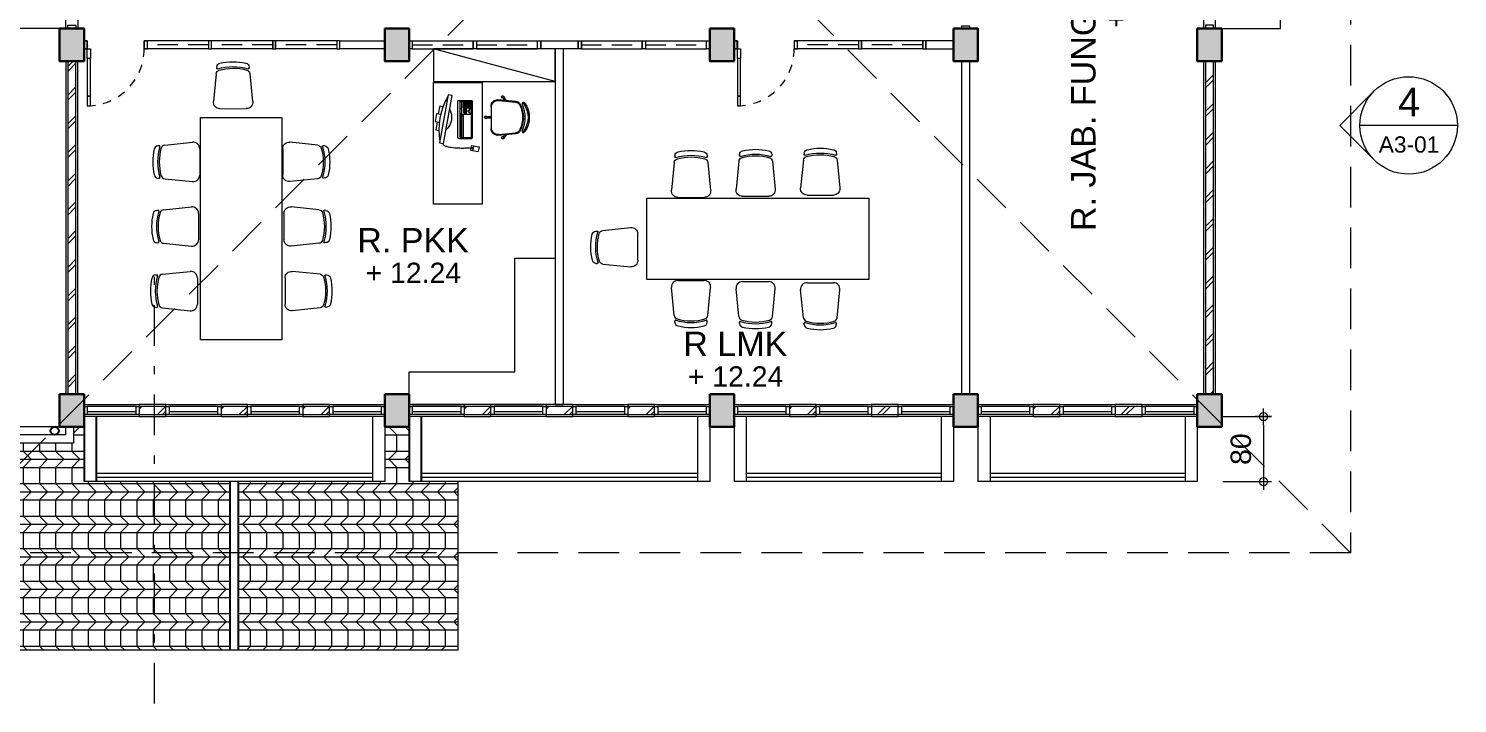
# Model space of a CAD drawing. Header units: millimetres. Extents: x -11 to 1625, y -267 to 180.
# Drawn here: x 1347.76 to 1365.34, y 77.81 to 86.11 of the extents above; entities that cross this region are included whole.
import ezdxf
from ezdxf.enums import TextEntityAlignment as Align

# ---------------------------------------------------------------- set-up
doc = ezdxf.new("R2010")
doc.units = ezdxf.units.MM
doc.linetypes.add('DASHDOT', pattern=[1, 0.5, -0.25, 0, -0.25])
doc.linetypes.add('HIDDEN', pattern=[0.375, 0.25, -0.125])
for name, color, linetype, lineweight in [('ars', 11, 'Continuous', 5), ('atap', 7, 'Continuous', 20), ('dinding', 5, 'Continuous', 15), ('FURNITURE', 163, 'Continuous', 5), ('KOLOM', 1, 'Continuous', 30), ('kus', 63, 'Continuous', 15), ('lan', 7, 'Continuous', 15), ('not', 7, 'Continuous', 20), ('PARTISI', 190, 'Continuous', 9), ('SANITAIR', 4, 'Continuous', 5), ('sol kol', 8, 'Continuous', 0), ('u', 6, 'Continuous', 20)]:
    doc.layers.add(name, color=color, linetype=linetype, lineweight=lineweight)
doc.styles.add('S', font='SIMPLEX', dxfattribs={"width": 1.1})
doc.styles.get("Standard").update_dxf_attribs({"font": 'ARIALUNI.TTF'})
doc.dimstyles.new('SK100', dxfattribs={"dimtxt": 0.25, "dimasz": 0.1, "dimexe": 0.1, "dimexo": 0, "dimgap": 0.15, "dimtad": 1, "dimdec": 0, "dimlfac": 100, "dimzin": 12, "dimdsep": 46, "dimtxsty": 'Standard', "dimblk": 'BULAT', "dimcen": 0.1, "dimclrd": 256, "dimclre": 256, "dimclrt": 256, "dimadec": 0, "dimazin": 3, "dimtfac": 1, "dimtdec": 0, "dimtofl": 0, "dimtmove": 0, "dimatfit": 3, "dimldrblk": 'BULAT', "dimfxl": 0, "dimtolj": 1, "dimtzin": 0, "dimlwd": -1, "dimlwe": -1, "dimarcsym": 0})

# ---------------------------------------------------------------- blocks, each defined once
blk = doc.blocks.new('BULAT')
for p, q in [((-1, 0), (1, 0)), ((0, -1), (0, 1))]:
    blk.add_line(p, q)
blk.add_circle((0, 0), 0.5)
blk = doc.blocks.new('*D1442')
at = {"layer": 'Defpoints', "color": 0, "ltscale": 0.15}
for p in [(1362.454, 81.339), (1362.454, 80.539), (1362.954, 80.539)]:
    blk.add_point(p, dxfattribs=at)
at = {"layer": 'u', "ltscale": 0.15}
for p, q in [((1362.454, 81.339), (1363.054, 81.339)), ((1362.954, 81.239), (1362.954, 80.639)), ((1362.454, 80.539), (1363.054, 80.539))]:
    blk.add_line(p, q, dxfattribs=at)
at = {"layer": 'u', "ltscale": 0.15, "xscale": 0.1, "yscale": 0.1, "zscale": 0.1}
for p, rotation in [((1362.954, 81.339), 90), ((1362.954, 80.539), 270)]:
    blk.add_blockref('BULAT', p, dxfattribs=dict(at, rotation=rotation))
at = {"layer": 'u', "ltscale": 0.15, "insert": (1362.677, 80.939), "char_height": 0.25, "attachment_point": 5, "rotation": 90}
blk.add_mtext('\\A1;80', dxfattribs=at)
blk = doc.blocks.new('Ntkr')
for p, q in [((-0.424, 0.424), (-0.849, 0)), ((-0.424, -0.424), (-0.849, 0)), ((0.6, 0), (-0.6, 0))]:
    blk.add_line(p, q)
blk.add_circle((0, 0), 0.6)
at = {"color": 5, "style": 'S', "width": 0.75, "flags": 4}
blk.add_attdef('NO', text='', height=0.3, dxfattribs=at).set_placement((0.005, 0.113), align=Align.CENTER)
at = {"style": 'S', "width": 0.75, "flags": 4}
blk.add_attdef('NOLBR', text='', height=0.2, dxfattribs=at).set_placement((0.005, -0.334), align=Align.CENTER)
blk = doc.blocks.new('KR 02')
for p, q in [((-0.516, 0.198), (-0.501, 0.2)), ((-0.431, 0.207), (-0.088, 0.241)), ((0, 0.162), (0, -0.162)), ((-0.516, -0.198), (-0.501, -0.2)), ((-0.431, -0.207), (-0.088, -0.241))]:
    blk.add_line(p, q)
for centre, radius, start, end in [((-0.511, 0.149), 0.05, 95.7106, 166.8763), ((0.127, 0), 0.645, 163.134, 196.866), ((-0.5, 0.19), 0.01, 343.134, 95.7106), ((-0.426, 0.157), 0.05, 95.7106, 164.1329), ((-0.08, 0.162), 0.08, 0, 95.7106), ((0.127, 0), 0.705, 166.8763, 193.1237), ((0.127, 0), 0.625, 164.1329, 195.8671), ((-0.511, -0.149), 0.05, 193.1237, 264.2894), ((-0.426, -0.157), 0.05, 195.8671, 264.2894), ((-0.08, -0.162), 0.08, 264.2894, 0), ((-0.5, -0.19), 0.01, 264.2894, 16.866)]:
    blk.add_arc(centre, radius, start, end)
blk = doc.blocks.new('PKK')
blk.add_lwpolyline([(0.6, 0), (-0.4, 0), (-0.4, 2.734), (0.6, 2.734), (0.6, 0)])
at = {"xscale": -1, "rotation": 90.29107655855172}
blk.add_blockref('KR 02', (0, 2.843), dxfattribs=at)
blk.add_blockref('KR 02', (0, 2.843), dxfattribs=at)
for p in [(-0.411, 2.188), (-0.411, 2.188), (-0.425, 1.393), (-0.425, 1.393), (-0.439, 0.598), (-0.439, 0.598)]:
    blk.add_blockref('KR 02', p)
at = {"xscale": -1}
for p in [(0.611, 2.188), (0.611, 2.188), (0.625, 1.393), (0.625, 1.393), (0.639, 0.598), (0.639, 0.598)]:
    blk.add_blockref('KR 02', p, dxfattribs=at)
blk = doc.blocks.new('A$C6419672E')
for p, q in [((0.25, 0.198), (0.25, 0.146)), ((0.3, 0.198), (0.25, 0.198)), ((0.35, 0.198), (0.3, 0.198)), ((0.35, 0.198), (0.35, 0.146)), ((0, 0.098), (0, 0.048)), ((0.6, 0.098), (0, 0.098)), ((0, 0.048), (0.6, 0.048)), ((0.15, 0.172), (0.15, 0.134)), ((0.25, 0.172), (0.15, 0.172)), ((0.35, 0.172), (0.45, 0.172)), ((0.45, 0.172), (0.45, 0.134)), ((0.6, 0.048), (0.6, 0.098))]:
    blk.add_line(p, q)
for centre, radius, start, end in [((0.3, -0.661), 0.809, 69.7507, 110.2493), ((0.3, 0.198), 0.198, 229.357, 310.643)]:
    blk.add_arc(centre, radius, start, end)
blk = doc.blocks.new('komp')
for p, q in [((-0.329, 0.529), (-0.387, 0.517)), ((-0.31, 0.436), (-0.329, 0.529)), ((-0.369, 0.424), (-0.387, 0.517)), ((-0.315, 0.46), (-0.374, 0.449)), ((-0.31, 0.436), (-0.369, 0.424)), ((-0.35, 0.428), (-0.354, 0.452)), ((-0.339, 0.411), (-0.34, 0.43)), ((-0.338, 0.394), (-0.339, 0.411)), ((-0.339, 0.353), (-0.338, 0.366)), ((-0.339, 0.34), (-0.339, 0.353)), ((-0.338, 0.379), (-0.338, 0.394)), ((-0.338, 0.366), (-0.338, 0.379)), ((-0.33, 0.432), (-0.335, 0.456)), ((-0.219, 0.284), (-0.224, 0.438)), ((-0.214, 0.441), (0.075, 0.451)), ((-0.209, 0.302), (-0.214, 0.441)), ((-0.212, 0.451), (0.231, 0.467)), ((0.078, 0.352), (0.075, 0.451)), ((0.085, 0.452), (0.144, 0.454)), ((0.085, 0.432), (0.085, 0.452)), ((0.085, 0.432), (0.105, 0.432)), ((0.089, 0.389), (0.104, 0.39)), ((0.089, 0.389), (0.09, 0.375)), ((0.09, 0.375), (0.105, 0.375)), ((0.09, 0.371), (0.105, 0.372)), ((0.09, 0.371), (0.09, 0.356)), ((0.09, 0.356), (0.105, 0.357)), ((0.104, 0.39), (0.105, 0.375)), ((0.106, 0.41), (0.105, 0.432)), ((0.105, 0.372), (0.105, 0.357)), ((0.106, 0.41), (0.126, 0.411)), ((0.109, 0.39), (0.124, 0.391)), ((0.109, 0.39), (0.11, 0.375)), ((0.11, 0.375), (0.124, 0.376)), ((0.11, 0.372), (0.11, 0.357)), ((0.11, 0.372), (0.125, 0.372)), ((0.11, 0.357), (0.125, 0.357)), ((0.124, 0.391), (0.124, 0.376)), ((0.125, 0.433), (0.145, 0.434)), ((0.126, 0.411), (0.125, 0.433)), ((0.125, 0.372), (0.125, 0.357)), ((0.129, 0.391), (0.144, 0.391)), ((0.129, 0.391), (0.129, 0.376)), ((0.129, 0.376), (0.144, 0.376)), ((0.13, 0.372), (0.145, 0.373)), ((0.13, 0.372), (0.13, 0.358)), ((0.13, 0.358), (0.145, 0.358)), ((0.145, 0.434), (0.144, 0.454)), ((0.144, 0.391), (0.144, 0.376)), ((0.145, 0.373), (0.145, 0.358)), ((0.152, 0.454), (0.234, 0.457)), ((0.156, 0.354), (0.152, 0.454)), ((0.156, 0.447), (0.191, 0.448)), ((0.156, 0.447), (0.157, 0.432)), ((0.156, 0.354), (0.237, 0.357)), ((0.157, 0.432), (0.191, 0.433)), ((0.157, 0.429), (0.157, 0.414)), ((0.157, 0.429), (0.172, 0.429)), ((0.157, 0.414), (0.172, 0.414)), ((0.157, 0.41), (0.172, 0.411)), ((0.157, 0.41), (0.158, 0.395)), ((0.158, 0.395), (0.173, 0.396)), ((0.158, 0.392), (0.173, 0.392)), ((0.158, 0.392), (0.159, 0.377)), ((0.159, 0.377), (0.173, 0.377)), ((0.159, 0.373), (0.174, 0.374)), ((0.159, 0.373), (0.159, 0.359)), ((0.159, 0.359), (0.174, 0.359)), ((0.172, 0.429), (0.172, 0.414)), ((0.172, 0.411), (0.173, 0.396)), ((0.173, 0.392), (0.173, 0.377)), ((0.174, 0.374), (0.174, 0.359)), ((0.177, 0.429), (0.192, 0.43)), ((0.177, 0.429), (0.177, 0.414)), ((0.177, 0.414), (0.192, 0.415)), ((0.177, 0.411), (0.192, 0.411)), ((0.177, 0.411), (0.178, 0.396)), ((0.178, 0.396), (0.193, 0.397)), ((0.178, 0.393), (0.178, 0.378)), ((0.178, 0.393), (0.193, 0.393)), ((0.178, 0.378), (0.193, 0.378)), ((0.179, 0.374), (0.193, 0.375)), ((0.179, 0.374), (0.179, 0.359)), ((0.179, 0.359), (0.194, 0.36)), ((0.191, 0.448), (0.191, 0.433)), ((0.192, 0.43), (0.192, 0.415)), ((0.192, 0.411), (0.193, 0.397)), ((0.193, 0.393), (0.193, 0.378)), ((0.193, 0.375), (0.194, 0.36)), ((0.196, 0.448), (0.211, 0.449)), ((0.196, 0.448), (0.196, 0.433)), ((0.196, 0.433), (0.211, 0.434)), ((0.197, 0.43), (0.211, 0.431)), ((0.197, 0.43), (0.197, 0.415)), ((0.197, 0.415), (0.212, 0.416)), ((0.197, 0.412), (0.212, 0.412)), ((0.197, 0.412), (0.198, 0.397)), ((0.198, 0.397), (0.213, 0.397)), ((0.198, 0.393), (0.213, 0.394)), ((0.198, 0.393), (0.198, 0.378)), ((0.198, 0.378), (0.213, 0.379)), ((0.198, 0.375), (0.213, 0.375)), ((0.198, 0.375), (0.199, 0.36)), ((0.199, 0.36), (0.214, 0.36)), ((0.211, 0.449), (0.211, 0.434)), ((0.211, 0.431), (0.212, 0.416)), ((0.212, 0.412), (0.213, 0.397)), ((0.213, 0.394), (0.213, 0.379)), ((0.213, 0.375), (0.214, 0.36)), ((0.216, 0.449), (0.231, 0.45)), ((0.216, 0.449), (0.217, 0.416)), ((0.217, 0.416), (0.232, 0.416)), ((0.217, 0.412), (0.232, 0.413)), ((0.217, 0.412), (0.218, 0.379)), ((0.218, 0.379), (0.233, 0.38)), ((0.218, 0.376), (0.233, 0.376)), ((0.218, 0.376), (0.219, 0.361)), ((0.219, 0.361), (0.234, 0.361)), ((0.231, 0.45), (0.232, 0.416)), ((0.232, 0.413), (0.233, 0.38)), ((0.233, 0.376), (0.234, 0.361)), ((0.239, 0.317), (0.234, 0.457)), ((0.249, 0.3), (0.244, 0.455)), ((-0.339, 0.325), (-0.339, 0.34)), ((-0.339, 0.31), (-0.339, 0.325)), ((-0.337, 0.291), (-0.339, 0.31)), ((-0.336, 0.272), (-0.337, 0.291)), ((-0.333, 0.251), (-0.336, 0.272)), ((-0.331, 0.23), (-0.333, 0.251)), ((-0.328, 0.209), (-0.331, 0.23)), ((-0.324, 0.188), (-0.328, 0.209)), ((-0.321, 0.17), (-0.324, 0.188)), ((-0.211, 0.342), (0.078, 0.352)), ((-0.21, 0.322), (0.238, 0.337)), ((-0.209, 0.302), (0.239, 0.317)), ((-0.206, 0.272), (0.237, 0.287)), ((-0.203, 0.32), (-0.181, 0.321)), ((-0.203, 0.32), (-0.202, 0.305)), ((-0.202, 0.305), (-0.181, 0.306)), ((-0.181, 0.321), (-0.181, 0.306)), ((-0.163, 0.321), (-0.148, 0.322)), ((-0.163, 0.321), (-0.163, 0.306)), ((-0.163, 0.306), (-0.148, 0.307)), ((-0.148, 0.322), (-0.148, 0.307)), ((-0.143, 0.322), (-0.128, 0.323)), ((-0.143, 0.322), (-0.143, 0.307)), ((-0.143, 0.307), (-0.128, 0.308)), ((-0.128, 0.323), (-0.128, 0.308)), ((-0.123, 0.323), (-0.108, 0.323)), ((-0.123, 0.323), (-0.123, 0.308)), ((-0.123, 0.308), (-0.108, 0.308)), ((-0.108, 0.323), (-0.108, 0.308)), ((-0.103, 0.323), (-0.088, 0.324)), ((-0.103, 0.323), (-0.103, 0.309)), ((-0.103, 0.309), (-0.088, 0.309)), ((-0.088, 0.324), (-0.088, 0.309)), ((-0.076, 0.324), (-0.061, 0.325)), ((-0.076, 0.324), (-0.075, 0.309)), ((-0.075, 0.309), (-0.06, 0.31)), ((-0.061, 0.325), (-0.06, 0.31)), ((-0.056, 0.325), (-0.041, 0.326)), ((-0.056, 0.325), (-0.056, 0.31)), ((-0.056, 0.31), (-0.041, 0.311)), ((-0.041, 0.326), (-0.041, 0.311)), ((-0.036, 0.326), (-0.021, 0.326)), ((-0.036, 0.326), (-0.036, 0.311)), ((-0.036, 0.311), (-0.021, 0.311)), ((-0.021, 0.326), (-0.021, 0.311)), ((-0.016, 0.327), (-0.001, 0.327)), ((-0.016, 0.327), (-0.016, 0.312)), ((-0.016, 0.312), (-0.001, 0.312)), ((-0.001, 0.327), (-0.001, 0.312)), ((0.009, 0.327), (0.024, 0.328)), ((0.009, 0.327), (0.01, 0.312)), ((0.01, 0.312), (0.025, 0.313)), ((0.024, 0.328), (0.025, 0.313)), ((0.029, 0.328), (0.044, 0.329)), ((0.029, 0.328), (0.03, 0.313)), ((0.03, 0.313), (0.045, 0.314)), ((0.044, 0.329), (0.045, 0.314)), ((0.048, 0.329), (0.049, 0.314)), ((0.063, 0.329), (0.048, 0.329)), ((0.064, 0.314), (0.049, 0.314)), ((0.063, 0.329), (0.064, 0.314)), ((0.083, 0.33), (0.068, 0.329)), ((0.068, 0.329), (0.069, 0.315)), ((0.084, 0.315), (0.069, 0.315)), ((0.083, 0.33), (0.084, 0.315)), ((0.089, 0.312), (0.089, 0.332)), ((0.149, 0.314), (0.148, 0.334)), ((-0.317, 0.153), (-0.321, 0.17)), ((-0.314, 0.139), (-0.317, 0.153)), ((-0.31, 0.127), (-0.314, 0.139)), ((-0.307, 0.117), (-0.31, 0.127)), ((-0.303, 0.109), (-0.307, 0.117)), ((-0.299, 0.103), (-0.303, 0.109)), ((-0.294, 0.098), (-0.299, 0.103)), ((-0.29, 0.093), (-0.294, 0.098)), ((-0.285, 0.089), (-0.29, 0.093)), ((-0.279, 0.085), (-0.285, 0.089)), ((-0.273, 0.081), (-0.279, 0.085))]:
    blk.add_line(p, q)
for centre, start, end in [((-0.212, 0.439), 91.9902, 181.9902), ((0.231, 0.454), 1.9902, 91.9902), ((-0.206, 0.284), 181.9902, 271.9902), ((0.237, 0.3), 271.9902, 1.9902)]:
    blk.add_arc(centre, 0.0124, start, end)
at = {"xscale": -1, "rotation": 191.9537211991965}
blk.add_blockref('A$C6419672E', (-0.286, 0.142), dxfattribs=at)
blk = doc.blocks.new('CUB.SET1')
at = {"linetype": 'ByBlock'}
for p, q in [((1.051, 1.146), (1.051, 1.169)), ((1.086, 1.146), (1.086, 1.169)), ((0.818, 0.909), (0.803, 0.891)), ((0.833, 0.897), (0.818, 0.879)), ((0.855, 0.934), (0.827, 0.916)), ((0.828, 0.915), (0.827, 0.916)), ((0.838, 0.906), (0.837, 0.907)), ((0.854, 0.912), (0.838, 0.906)), ((0.849, 0.833), (0.869, 1.052)), ((0.86, 0.843), (0.879, 1.048)), ((1.277, 0.843), (1.258, 1.048)), ((1.288, 0.833), (1.268, 1.052)), ((1.282, 0.934), (1.31, 0.916)), ((1.283, 0.912), (1.298, 0.906)), ((1.298, 0.906), (1.3, 0.907)), ((1.304, 0.897), (1.319, 0.879)), ((1.308, 0.915), (1.31, 0.916)), ((1.318, 0.909), (1.333, 0.891)), ((1.208, 0.75), (0.929, 0.75)), ((1.061, 0.75), (1.061, 0.707)), ((1.063, 0.707), (1.061, 0.707)), ((1.076, 0.707), (1.074, 0.707)), ((1.076, 0.75), (1.076, 0.707)), ((1.059, 0.696), (1.059, 0.673)), ((1.078, 0.696), (1.078, 0.673))]:
    blk.add_line(p, q, dxfattribs=at)
blk.add_lwpolyline([(0.905, 1.131, -0.237888), (1.231, 1.131, 0.605717), (1.242, 1.145, 0.122717), (1.238, 1.15, 0.323529), (0.898, 1.15, 0.122717), (0.894, 1.145, 0.605717)], format="xyb", close=True, dxfattribs=at)
blk.add_lwpolyline([(0, 0.04), (1.5, 0.04), (1.5, 0.64), (0, 0.64), (0, 0.04)])
for centre in [(0.83, 0.908), (1.307, 0.908), (1.068, 0.703)]:
    blk.add_circle(centre, 0.005, dxfattribs=at)
for centre, radius, start, end in [((0.938, 1.046), 0.07, 116.3953, 174.8788), ((0.886, 1.146), 0.00782, 134.6745, 330.1891), ((0.948, 1.042), 0.07, 114.2639, 174.7001), ((0.906, 1.14), 0.0275, 126.5429, 154.8545), ((1.068, 0.915), 0.305, 54.1238, 125.8762), ((1.068, 0.784), 0.362, 63.6047, 116.3953), ((1.068, 0.775), 0.362, 65.7361, 114.2639), ((1.188, 1.042), 0.07, 5.2999, 65.7361), ((1.198, 1.046), 0.07, 5.1212, 63.6047), ((1.231, 1.14), 0.0125, 25.1455, 53.1301), ((1.25, 1.146), 0.00782, 209.8109, 45.3255), ((1.231, 1.14), 0.0275, 25.1455, 53.4571), ((0.818, 0.894), 0.015, 61.6334, 37.4537), ((0.83, 0.907), 0.0075, 1.8103, 98.1897), ((1.307, 0.907), 0.0075, 81.8103, 178.1897), ((1.319, 0.894), 0.015, 142.5463, 118.3666), ((0.929, 0.83), 0.08, 177.4308, 270), ((0.948, 0.838), 0.0887, 176.7478, 264.4075), ((1.068, 0.702), 0.0075, 41.8103, 138.1897), ((1.188, 0.838), 0.0887, 275.5925, 3.2522), ((1.208, 0.83), 0.08, 270, 2.5692), ((1.068, 0.685), 0.015, 101.6334, 77.4537)]:
    blk.add_arc(centre, radius, start, end, dxfattribs=at)
at = {"rotation": 358.0085811299913}
blk.add_blockref('komp', (1.019, 0.061), dxfattribs=at)
blk = doc.blocks.new('K1')
at = {"layer": 'KOLOM'}
blk.add_lwpolyline([(0.2, 0.15), (-0.2, 0.15), (-0.2, -0.15), (0.2, -0.15), (0.2, 0.15)], dxfattribs=at)
blk = doc.blocks.new('P 70')
at = {"linetype": 'HIDDEN', "ltscale": 0.3}
blk.add_lwpolyline([(-0.74, 0.1, -0.414214), (-0.04, 0.8, -1.303225)], format="xyb", dxfattribs=at)
for points in [[(-0.04, 0.8), (-0.08, 0.8), (-0.08, 0.68), (-0.04, 0.68)], [(-0.04, 0.68), (-0.08, 0.68), (-0.08, 0.22), (-0.04, 0.22)], [(-0.04, 0.1), (-0.08, 0.1), (-0.08, 0.22), (-0.04, 0.22)], [(-0.735, 0.06), (-0.74, 0.06), (-0.74, 0.061), (-0.74, 0.1), (-0.78, 0.1), (-0.78, 0), (-0.74, 0), (-0.74, 0.056), (-0.735, 0.058)], [(-0.742, 0.002), (-0.778, 0.002), (-0.778, 0.098), (-0.742, 0.098)], [(-0.045, 0.06), (-0.04, 0.06), (-0.04, 0.061), (-0.04, 0.1), (0, 0.1), (0, 0), (-0.04, 0), (-0.04, 0.056), (-0.045, 0.058)], [(-0.038, 0.002), (-0.002, 0.002), (-0.002, 0.098), (-0.038, 0.098)]]:
    blk.add_lwpolyline(points, close=True)
blk = doc.blocks.new('NOTASI RUANG')
at = {"layer": 'not'}
for height, p in [(0.26, (-0.011, 0.3)), (0.175, (-0.009, -0.017))]:
    blk.add_attdef('RUANG', text='', height=height, dxfattribs=at).set_placement(p, align=Align.MIDDLE_CENTER)

msp = doc.modelspace()

# ---------------------------------------------------------------- hatches: boundary and pattern name
at = {"layer": 'ars'}
h = msp.add_hatch(dxfattribs=at)
h.set_pattern_fill('TEMBOK', color=256, scale=0.25)
h.set_pattern_definition([(45, (1352.28967, 81.21406), (-0.176777, 0.176777), []), (45, (1352.35217, 81.21406), (-0.176777, 0.176777), [])])
h.paths.add_polyline_path([(1348.3396681, 81.6140579), (1348.3396681, 85.7140579), (1348.2396681, 85.7140579), (1348.2396681, 81.6140579)])
h = msp.add_hatch(dxfattribs=at)
h.set_pattern_fill('TEMBOK', color=256, scale=0.25)
h.set_pattern_definition([(45, (1351.28967, 81.21406), (-0.1767767, 0.1767767), []), (45, (1351.35217, 81.21406), (-0.1767767, 0.1767767), [])])
h.paths.add_polyline_path([(1362.3396681, 81.6140579), (1362.3396681, 85.7140579), (1362.2396681, 85.7140579), (1362.2396681, 81.6140579)])
h = msp.add_hatch(dxfattribs=at)
h.set_pattern_fill('TEMBOK', color=256, scale=0.25)
h.set_pattern_definition([(45, (1344.98967, 79.83906), (-0.176777, 0.176777), []), (45, (1345.05217, 79.83906), (-0.176777, 0.176777), [])])
h.paths.add_polyline_path([(1349.4463348, 81.4640579), (1349.1196681, 81.4640579), (1349.1196681, 81.3640579), (1349.4463348, 81.3640579)])
h = msp.add_hatch(dxfattribs=at)
h.set_pattern_fill('TEMBOK', color=256, scale=0.25)
h.set_pattern_definition([(45, (1345.99633, 79.83906), (-0.176777, 0.176777), []), (45, (1346.05883, 79.83906), (-0.176777, 0.176777), [])])
h.paths.add_polyline_path([(1350.4530014, 81.4640579), (1350.1263348, 81.4640579), (1350.1263348, 81.3640579), (1350.4530014, 81.3640579)])
h = msp.add_hatch(dxfattribs=at)
h.set_pattern_fill('TEMBOK', color=256, scale=0.25)
h.set_pattern_definition([(45, (1347.003, 79.83906), (-0.176777, 0.176777), []), (45, (1347.0655, 79.83906), (-0.176777, 0.176777), [])])
h.paths.add_polyline_path([(1351.4596681, 81.4640579), (1351.1330014, 81.4640579), (1351.1330014, 81.3640579), (1351.4596681, 81.3640579)])
h = msp.add_hatch(dxfattribs=at)
h.set_pattern_fill('TEMBOK', color=256, scale=0.25)
h.set_pattern_definition([(45, (1348.98967, 79.83906), (-0.176777, 0.176777), []), (45, (1349.05217, 79.83906), (-0.176777, 0.176777), [])])
h.paths.add_polyline_path([(1353.4463348, 81.4640579), (1353.1196681, 81.4640579), (1353.1196681, 81.3640579), (1353.4463348, 81.3640579)])
h = msp.add_hatch(dxfattribs=at)
h.set_pattern_fill('TEMBOK', color=256, scale=0.25)
h.set_pattern_definition([(45, (1349.99633, 79.83906), (-0.176777, 0.176777), []), (45, (1350.05883, 79.83906), (-0.176777, 0.176777), [])])
h.paths.add_polyline_path([(1354.4530014, 81.4640579), (1354.1263348, 81.4640579), (1354.1263348, 81.3640579), (1354.4530014, 81.3640579)])
h = msp.add_hatch(dxfattribs=at)
h.set_pattern_fill('TEMBOK', color=256, scale=0.25)
h.set_pattern_definition([(45, (1351.003, 79.83906), (-0.176777, 0.176777), []), (45, (1351.0655, 79.83906), (-0.176777, 0.176777), [])])
h.paths.add_polyline_path([(1355.4596681, 81.4640579), (1355.1330014, 81.4640579), (1355.1330014, 81.3640579), (1355.4596681, 81.3640579)])
h = msp.add_hatch(dxfattribs=at)
h.set_pattern_fill('TEMBOK', color=256, scale=0.25)
h.set_pattern_definition([(45, (1352.98967, 79.83906), (-0.176777, 0.176777), []), (45, (1353.05217, 79.83906), (-0.176777, 0.176777), [])])
h.paths.add_polyline_path([(1357.4496681, 81.4640579), (1357.1196681, 81.4640579), (1357.1196681, 81.3640579), (1357.4496681, 81.3640579)])
h = msp.add_hatch(dxfattribs=at)
h.set_pattern_fill('TEMBOK', color=256, scale=0.25)
h.set_pattern_definition([(45, (1353.84967, 79.83906), (-0.176777, 0.176777), []), (45, (1353.91217, 79.83906), (-0.176777, 0.176777), [])])
h.paths.add_polyline_path([(1358.4596681, 81.4640579), (1358.1296681, 81.4640579), (1358.1296681, 81.3640579), (1358.4596681, 81.3640579)])
h = msp.add_hatch(dxfattribs=at)
h.set_pattern_fill('TEMBOK', color=256, scale=0.25)
h.set_pattern_definition([(45, (1355.98967, 79.83906), (-0.176777, 0.176777), []), (45, (1356.05217, 79.83906), (-0.176777, 0.176777), [])])
h.paths.add_polyline_path([(1360.4496681, 81.4640579), (1360.1196681, 81.4640579), (1360.1196681, 81.3640579), (1360.4496681, 81.3640579)])
h = msp.add_hatch(dxfattribs=at)
h.set_pattern_fill('TEMBOK', color=256, scale=0.25)
h.set_pattern_definition([(45, (1356.84967, 79.83906), (-0.176777, 0.176777), []), (45, (1356.91217, 79.83906), (-0.176777, 0.176777), [])])
h.paths.add_polyline_path([(1361.4596681, 81.4640579), (1361.1296681, 81.4640579), (1361.1296681, 81.3640579), (1361.4596681, 81.3640579)])
h = msp.add_hatch(dxfattribs=at)
h.set_pattern_fill('PLENTONG', color=256, scale=0.1, angle=270)
h.set_pattern_definition([(0, (1352.28967, 81.31406), (1e-16, 0.4), []), (0, (1352.28967, 81.21406), (1e-16, 0.4), []), (0, (1352.28967, 81.11406), (1e-16, 0.4), []), (315, (1352.28967, 81.31406), (0.2, -5e-17), [0.141421, -0.424264]), (45, (1352.28967, 81.11406), (-0.2, 5e-17), [0.141421, -0.424264]), (270, (1352.28967, 81.11406), (0.2, -4e-17), [0.2, -0.2])])
h.paths.add_polyline_path([(1348.4396681, 80.5390579), (1348.4396681, 81.2140579), (1348.3146681, 81.2140579), (1348.3146681, 81.0140579), (1347.5396681, 81.0140579), (1347.5396681, 78.4640579), (1350.2396681, 78.4640579), (1350.2396681, 80.5390579)])
h = msp.add_hatch(dxfattribs=at)
h.set_pattern_fill('PLENTONG', color=256, scale=0.1, angle=90)
h.set_pattern_definition([(180, (1352.28967, 81.11406), (-5e-17, -0.4), []), (180, (1352.28967, 81.21406), (-5e-17, -0.4), []), (180, (1352.28967, 81.31406), (-5e-17, -0.4), []), (135, (1352.28967, 81.11406), (-0.2, 2e-17), [0.141421, -0.424264]), (225, (1352.28967, 81.31406), (0.2, -2e-17), [0.141421, -0.424264]), (90, (1352.28967, 81.31406), (-0.2, 1e-17), [0.2, -0.2])])
h.paths.add_polyline_path([(1352.1396681, 80.5390579), (1350.3396681, 80.5390579), (1350.3396681, 78.4640579), (1353.0396681, 78.4640579), (1353.0396681, 80.5390579), (1352.4396681, 80.5390579), (1352.4396681, 81.2140579), (1352.1396681, 81.2140579)])
at = {"layer": 'sol kol'}
for points in [[(1348.1396681, 86.1140579), (1348.1396681, 85.7140579), (1348.4396681, 85.7140579), (1348.4396681, 86.1140579)], [(1352.1396681, 86.1140579), (1352.1396681, 85.7140579), (1352.4396681, 85.7140579), (1352.4396681, 86.1140579)], [(1356.1396681, 86.1140579), (1356.1396681, 85.7140579), (1356.4396681, 85.7140579), (1356.4396681, 86.1140579)], [(1359.1396681, 86.1140579), (1359.1396681, 85.7140579), (1359.4396681, 85.7140579), (1359.4396681, 86.1140579)], [(1362.1396681, 86.1140579), (1362.1396681, 85.7140579), (1362.4396681, 85.7140579), (1362.4396681, 86.1140579)], [(1348.1396681, 81.6140579), (1348.1396681, 81.2140579), (1348.4396681, 81.2140579), (1348.4396681, 81.6140579)], [(1352.1396681, 81.6140579), (1352.1396681, 81.2140579), (1352.4396681, 81.2140579), (1352.4396681, 81.6140579)], [(1356.1396681, 81.6140579), (1356.1396681, 81.2140579), (1356.4396681, 81.2140579), (1356.4396681, 81.6140579)], [(1359.1396681, 81.6140579), (1359.1396681, 81.2140579), (1359.4396681, 81.2140579), (1359.4396681, 81.6140579)], [(1362.1396681, 81.6140579), (1362.1396681, 81.2140579), (1362.4396681, 81.2140579), (1362.4396681, 81.6140579)]]:
    msp.add_hatch(color=256, dxfattribs=at).paths.add_polyline_path(points)

# ---------------------------------------------------------------- linework, layer by layer
for p, q in [((1348.5896681, 81.3390579), (1348.5896681, 80.5390579)), ((1352.5896681, 81.3390579), (1352.5896681, 80.5390579)), ((1348.4396681, 81.2140579), (1348.4396681, 80.5390579)), ((1352.4396681, 81.2140579), (1352.4396681, 80.5390579)), ((1350.2396681, 78.4640579), (1350.2396681, 80.5390579)), ((1350.3396681, 78.4640579), (1350.3396681, 80.5390579))]:
    msp.add_line(p, q)
msp.add_circle((1348.0780084, 81.1640579), 0.05)
at = {"layer": 'ars'}
for points in [[(1348.3396681, 81.6140579), (1348.3396681, 85.7140579), (1348.2396681, 85.7140579), (1348.2396681, 81.6140579)], [(1362.3396681, 81.6140579), (1362.3396681, 85.7140579), (1362.2396681, 85.7140579), (1362.2396681, 81.6140579)], [(1349.4463348, 81.4640579), (1349.1196681, 81.4640579), (1349.1196681, 81.3640579), (1349.4463348, 81.3640579)], [(1350.4530014, 81.4640579), (1350.1263348, 81.4640579), (1350.1263348, 81.3640579), (1350.4530014, 81.3640579)], [(1351.4596681, 81.4640579), (1351.1330014, 81.4640579), (1351.1330014, 81.3640579), (1351.4596681, 81.3640579)], [(1353.4463348, 81.4640579), (1353.1196681, 81.4640579), (1353.1196681, 81.3640579), (1353.4463348, 81.3640579)], [(1354.4530014, 81.4640579), (1354.1263348, 81.4640579), (1354.1263348, 81.3640579), (1354.4530014, 81.3640579)], [(1355.4596681, 81.4640579), (1355.1330014, 81.4640579), (1355.1330014, 81.3640579), (1355.4596681, 81.3640579)], [(1357.4496681, 81.4640579), (1357.1196681, 81.4640579), (1357.1196681, 81.3640579), (1357.4496681, 81.3640579)], [(1358.4596681, 81.4640579), (1358.1296681, 81.4640579), (1358.1296681, 81.3640579), (1358.4596681, 81.3640579)], [(1360.4496681, 81.4640579), (1360.1196681, 81.4640579), (1360.1196681, 81.3640579), (1360.4496681, 81.3640579)], [(1361.4596681, 81.4640579), (1361.1296681, 81.4640579), (1361.1296681, 81.3640579), (1361.4596681, 81.3640579)]]:
    msp.add_lwpolyline(points, close=True, dxfattribs=at)
for points in [[(1351.9896681, 80.6390579), (1348.5896681, 80.6390579)], [(1351.9896681, 80.5890579), (1348.5896681, 80.5890579)], [(1355.9896681, 80.6390579), (1352.5896681, 80.6390579)], [(1355.9896681, 80.5890579), (1352.5896681, 80.5890579)], [(1358.9896681, 80.6390579), (1356.5896681, 80.6390579)], [(1358.9896681, 80.5890579), (1356.5896681, 80.5890579)], [(1361.9896681, 80.6390579), (1359.5896681, 80.6390579)], [(1361.9896681, 80.5890579), (1359.5896681, 80.5890579)]]:
    msp.add_lwpolyline(points, dxfattribs=at)
at = {"layer": 'atap', "linetype": 'HIDDEN', "ltscale": 2}
msp.add_lwpolyline([(1346.5532133, 94.1640579), (1364.0261229, 94.1640579), (1364.0261229, 79.6640579), (1346.5532133, 79.6640579)], close=True, dxfattribs=at)
for points in [[(1346.5532133, 79.6640579), (1353.8032133, 86.9140579)], [(1364.0261229, 79.6640579), (1356.7761229, 86.9140579)]]:
    msp.add_lwpolyline(points, dxfattribs=at)
at = {"layer": 'dinding'}
for p, q in [((1348.2146681, 81.1140579), (1338.9896681, 81.1140579)), ((1348.2146681, 81.1140579), (1348.2146681, 81.2140579)), ((1348.3146681, 81.0140579), (1348.3146681, 81.2140579)), ((1348.3146681, 81.0140579), (1338.8896681, 81.0140579))]:
    msp.add_line(p, q, dxfattribs=at)
for points in [[(1348.3646681, 81.6140579), (1348.3646681, 85.7140579), (1348.2146681, 85.7140579), (1348.2146681, 81.6140579)], [(1362.3646681, 81.6140579), (1362.3646681, 85.7140579), (1362.2146681, 85.7140579), (1362.2146681, 81.6140579)], [(1349.4463348, 81.4890579), (1349.1196681, 81.4890579), (1349.1196681, 81.3390579), (1349.4463348, 81.3390579)], [(1350.4530014, 81.4890579), (1350.1263348, 81.4890579), (1350.1263348, 81.3390579), (1350.4530014, 81.3390579)], [(1351.4596681, 81.4890579), (1351.1330014, 81.4890579), (1351.1330014, 81.3390579), (1351.4596681, 81.3390579)], [(1353.4463348, 81.4890579), (1353.1196681, 81.4890579), (1353.1196681, 81.3390579), (1353.4463348, 81.3390579)], [(1354.4530014, 81.4890579), (1354.1263348, 81.4890579), (1354.1263348, 81.3390579), (1354.4530014, 81.3390579)], [(1355.4596681, 81.4890579), (1355.1330014, 81.4890579), (1355.1330014, 81.3390579), (1355.4596681, 81.3390579)], [(1357.4496681, 81.4890579), (1357.1196681, 81.4890579), (1357.1196681, 81.3390579), (1357.4496681, 81.3390579)], [(1358.4596681, 81.4890579), (1358.1296681, 81.4890579), (1358.1296681, 81.3390579), (1358.4596681, 81.3390579)], [(1360.4496681, 81.4890579), (1360.1196681, 81.4890579), (1360.1196681, 81.3390579), (1360.4496681, 81.3390579)], [(1361.4596681, 81.4890579), (1361.1296681, 81.4890579), (1361.1296681, 81.3390579), (1361.4596681, 81.3390579)]]:
    msp.add_lwpolyline(points, close=True, dxfattribs=at)
at = {"layer": 'FURNITURE'}
msp.add_lwpolyline([(1352.4396681, 81.4890579), (1352.4396681, 81.8890579), (1353.7396681, 81.8890579), (1353.7396681, 83.2890579), (1354.2396681, 83.2890579), (1354.2396681, 81.4890579), (1352.4396681, 81.4890579)], dxfattribs=at)
at = {"layer": 'kus'}
for p, q in [((1349.9696681, 85.9640579), (1349.2196681, 85.9640579)), ((1349.9696681, 85.8640579), (1349.2196681, 85.8640579)), ((1350.7596681, 85.9640579), (1350.0096681, 85.9640579)), ((1350.7596681, 85.8640579), (1350.0096681, 85.8640579)), ((1351.5496681, 85.9640579), (1350.7996681, 85.9640579)), ((1351.5496681, 85.8640579), (1350.7996681, 85.8640579)), ((1352.4796681, 85.9640579), (1353.2296681, 85.9640579)), ((1352.4796681, 85.8640579), (1353.2296681, 85.8640579)), ((1353.2696681, 85.9640579), (1354.0196681, 85.9640579)), ((1353.2696681, 85.8640579), (1354.0196681, 85.8640579)), ((1354.5596681, 85.9640579), (1355.3096681, 85.9640579)), ((1354.5596681, 85.8640579), (1355.3096681, 85.8640579)), ((1355.3496681, 85.9640579), (1356.0996681, 85.9640579)), ((1355.3496681, 85.8640579), (1356.0996681, 85.8640579)), ((1357.9696681, 85.9640579), (1357.2196681, 85.9640579)), ((1357.9696681, 85.8640579), (1357.2196681, 85.8640579)), ((1358.7596681, 85.9640579), (1358.0096681, 85.9640579)), ((1358.7596681, 85.8640579), (1358.0096681, 85.8640579)), ((1349.0796681, 81.4640579), (1348.4796681, 81.4640579)), ((1350.0863348, 81.4640579), (1349.4863348, 81.4640579)), ((1351.0930014, 81.4640579), (1350.4930014, 81.4640579)), ((1352.0996681, 81.4640579), (1351.4996681, 81.4640579)), ((1353.0796681, 81.4640579), (1352.4796681, 81.4640579)), ((1354.0863348, 81.4640579), (1353.4863348, 81.4640579)), ((1355.0930014, 81.4640579), (1354.4930014, 81.4640579)), ((1356.0996681, 81.4640579), (1355.4996681, 81.4640579)), ((1357.0796681, 81.4640579), (1356.4796681, 81.4640579)), ((1358.0896681, 81.4640579), (1357.4896681, 81.4640579)), ((1359.0996681, 81.4640579), (1358.4996681, 81.4640579)), ((1360.0796681, 81.4640579), (1359.4796681, 81.4640579)), ((1361.0896681, 81.4640579), (1360.4896681, 81.4640579)), ((1362.0996681, 81.4640579), (1361.4996681, 81.4640579)), ((1349.0796681, 81.3990579), (1348.4796681, 81.3990579)), ((1349.0796681, 81.3640579), (1348.4796681, 81.3640579)), ((1350.0863348, 81.3990579), (1349.4863348, 81.3990579)), ((1350.0863348, 81.3640579), (1349.4863348, 81.3640579)), ((1351.0930014, 81.3990579), (1350.4930014, 81.3990579)), ((1351.0930014, 81.3640579), (1350.4930014, 81.3640579)), ((1352.0996681, 81.3990579), (1351.4996681, 81.3990579)), ((1352.0996681, 81.3640579), (1351.4996681, 81.3640579)), ((1353.0796681, 81.3990579), (1352.4796681, 81.3990579)), ((1353.0796681, 81.3640579), (1352.4796681, 81.3640579)), ((1354.0863348, 81.3990579), (1353.4863348, 81.3990579)), ((1354.0863348, 81.3640579), (1353.4863348, 81.3640579)), ((1355.0930014, 81.3990579), (1354.4930014, 81.3990579)), ((1355.0930014, 81.3640579), (1354.4930014, 81.3640579)), ((1356.0996681, 81.3990579), (1355.4996681, 81.3990579)), ((1356.0996681, 81.3640579), (1355.4996681, 81.3640579)), ((1357.0796681, 81.3990579), (1356.4796681, 81.3990579)), ((1357.0796681, 81.3640579), (1356.4796681, 81.3640579)), ((1358.0896681, 81.3990579), (1357.4896681, 81.3990579)), ((1358.0896681, 81.3640579), (1357.4896681, 81.3640579)), ((1359.0996681, 81.3990579), (1358.4996681, 81.3990579)), ((1359.0996681, 81.3640579), (1358.4996681, 81.3640579)), ((1360.0796681, 81.3990579), (1359.4796681, 81.3990579)), ((1360.0796681, 81.3640579), (1359.4796681, 81.3640579)), ((1361.0896681, 81.3990579), (1360.4896681, 81.3990579)), ((1361.0896681, 81.3640579), (1360.4896681, 81.3640579)), ((1362.0996681, 81.3990579), (1361.4996681, 81.3990579)), ((1362.0996681, 81.3640579), (1361.4996681, 81.3640579))]:
    msp.add_line(p, q, dxfattribs=at)
at = {"layer": 'kus', "linetype": 'HIDDEN'}
for p, q in [((1349.9696681, 85.9140579), (1349.2196681, 85.9140579)), ((1350.7596681, 85.9140579), (1350.0096681, 85.9140579)), ((1351.5496681, 85.9140579), (1350.7996681, 85.9140579)), ((1352.4796681, 85.9140579), (1353.2296681, 85.9140579)), ((1353.2696681, 85.9140579), (1354.0196681, 85.9140579)), ((1354.5596681, 85.9140579), (1355.3096681, 85.9140579)), ((1355.3496681, 85.9140579), (1356.0996681, 85.9140579)), ((1357.9696681, 85.9140579), (1357.2196681, 85.9140579)), ((1358.7596681, 85.9140579), (1358.0096681, 85.9140579))]:
    msp.add_line(p, q, dxfattribs=at)
at = {"layer": 'kus'}
for points in [[(1348.2396681, 86.1140579), (1348.2396681, 86.1540579), (1348.3396681, 86.1540579), (1348.3396681, 86.1140579)], [(1362.3396681, 86.1140579), (1362.3396681, 86.1540579), (1362.2396681, 86.1540579), (1362.2396681, 86.1140579)], [(1349.9696681, 85.8640579), (1350.0096681, 85.8640579), (1350.0096681, 85.9640579), (1349.9696681, 85.9640579)], [(1349.9716681, 85.8660579), (1350.0076681, 85.8660579), (1350.0076681, 85.9620579), (1349.9716681, 85.9620579)], [(1350.7596681, 85.8640579), (1350.7996681, 85.8640579), (1350.7996681, 85.9640579), (1350.7596681, 85.9640579)], [(1350.7616681, 85.8660579), (1350.7976681, 85.8660579), (1350.7976681, 85.9620579), (1350.7616681, 85.9620579)], [(1351.5496681, 85.8640579), (1351.5896681, 85.8640579), (1351.5896681, 85.9640579), (1351.5496681, 85.9640579)], [(1351.5516681, 85.8660579), (1351.5876681, 85.8660579), (1351.5876681, 85.9620579), (1351.5516681, 85.9620579)], [(1352.4796681, 85.8640579), (1352.4396681, 85.8640579), (1352.4396681, 85.9640579), (1352.4796681, 85.9640579)], [(1352.4776681, 85.8660579), (1352.4416681, 85.8660579), (1352.4416681, 85.9620579), (1352.4776681, 85.9620579)], [(1353.2696681, 85.8640579), (1353.2296681, 85.8640579), (1353.2296681, 85.9640579), (1353.2696681, 85.9640579)], [(1353.2676681, 85.8660579), (1353.2316681, 85.8660579), (1353.2316681, 85.9620579), (1353.2676681, 85.9620579)], [(1354.0596681, 85.8640579), (1354.0196681, 85.8640579), (1354.0196681, 85.9640579), (1354.0596681, 85.9640579)], [(1354.0576681, 85.8660579), (1354.0216681, 85.8660579), (1354.0216681, 85.9620579), (1354.0576681, 85.9620579)], [(1354.5596681, 85.8640579), (1354.5196681, 85.8640579), (1354.5196681, 85.9640579), (1354.5596681, 85.9640579)], [(1354.5576681, 85.8660579), (1354.5216681, 85.8660579), (1354.5216681, 85.9620579), (1354.5576681, 85.9620579)], [(1355.3496681, 85.8640579), (1355.3096681, 85.8640579), (1355.3096681, 85.9640579), (1355.3496681, 85.9640579)], [(1355.3476681, 85.8660579), (1355.3116681, 85.8660579), (1355.3116681, 85.9620579), (1355.3476681, 85.9620579)], [(1356.1396681, 85.8640579), (1356.0996681, 85.8640579), (1356.0996681, 85.9640579), (1356.1396681, 85.9640579)], [(1356.1376681, 85.8660579), (1356.1016681, 85.8660579), (1356.1016681, 85.9620579), (1356.1376681, 85.9620579)], [(1357.9696681, 85.8640579), (1358.0096681, 85.8640579), (1358.0096681, 85.9640579), (1357.9696681, 85.9640579)], [(1357.9716681, 85.8660579), (1358.0076681, 85.8660579), (1358.0076681, 85.9620579), (1357.9716681, 85.9620579)], [(1358.7596681, 85.8640579), (1358.7996681, 85.8640579), (1358.7996681, 85.9640579), (1358.7596681, 85.9640579)], [(1358.7616681, 85.8660579), (1358.7976681, 85.8660579), (1358.7976681, 85.9620579), (1358.7616681, 85.9620579)], [(1348.4796681, 81.3640579), (1348.4396681, 81.3640579), (1348.4396681, 81.4640579), (1348.4796681, 81.4640579)], [(1349.1196681, 81.3640579), (1349.0796681, 81.3640579), (1349.0796681, 81.4640579), (1349.1196681, 81.4640579)], [(1349.4863348, 81.3640579), (1349.4463348, 81.3640579), (1349.4463348, 81.4640579), (1349.4863348, 81.4640579)], [(1350.1263348, 81.3640579), (1350.0863348, 81.3640579), (1350.0863348, 81.4640579), (1350.1263348, 81.4640579)], [(1350.4930014, 81.3640579), (1350.4530014, 81.3640579), (1350.4530014, 81.4640579), (1350.4930014, 81.4640579)], [(1351.1330014, 81.3640579), (1351.0930014, 81.3640579), (1351.0930014, 81.4640579), (1351.1330014, 81.4640579)], [(1351.4996681, 81.3640579), (1351.4596681, 81.3640579), (1351.4596681, 81.4640579), (1351.4996681, 81.4640579)], [(1352.1396681, 81.3640579), (1352.0996681, 81.3640579), (1352.0996681, 81.4640579), (1352.1396681, 81.4640579)], [(1352.4796681, 81.3640579), (1352.4396681, 81.3640579), (1352.4396681, 81.4640579), (1352.4796681, 81.4640579)], [(1353.1196681, 81.3640579), (1353.0796681, 81.3640579), (1353.0796681, 81.4640579), (1353.1196681, 81.4640579)], [(1353.4863348, 81.3640579), (1353.4463348, 81.3640579), (1353.4463348, 81.4640579), (1353.4863348, 81.4640579)], [(1354.1263348, 81.3640579), (1354.0863348, 81.3640579), (1354.0863348, 81.4640579), (1354.1263348, 81.4640579)], [(1354.4930014, 81.3640579), (1354.4530014, 81.3640579), (1354.4530014, 81.4640579), (1354.4930014, 81.4640579)], [(1355.1330014, 81.3640579), (1355.0930014, 81.3640579), (1355.0930014, 81.4640579), (1355.1330014, 81.4640579)], [(1355.4996681, 81.3640579), (1355.4596681, 81.3640579), (1355.4596681, 81.4640579), (1355.4996681, 81.4640579)], [(1356.1396681, 81.3640579), (1356.0996681, 81.3640579), (1356.0996681, 81.4640579), (1356.1396681, 81.4640579)], [(1356.4796681, 81.3640579), (1356.4396681, 81.3640579), (1356.4396681, 81.4640579), (1356.4796681, 81.4640579)], [(1357.1196681, 81.3640579), (1357.0796681, 81.3640579), (1357.0796681, 81.4640579), (1357.1196681, 81.4640579)], [(1357.4896681, 81.3640579), (1357.4496681, 81.3640579), (1357.4496681, 81.4640579), (1357.4896681, 81.4640579)], [(1358.1296681, 81.3640579), (1358.0896681, 81.3640579), (1358.0896681, 81.4640579), (1358.1296681, 81.4640579)], [(1358.4996681, 81.3640579), (1358.4596681, 81.3640579), (1358.4596681, 81.4640579), (1358.4996681, 81.4640579)], [(1359.1396681, 81.3640579), (1359.0996681, 81.3640579), (1359.0996681, 81.4640579), (1359.1396681, 81.4640579)], [(1359.4796681, 81.3640579), (1359.4396681, 81.3640579), (1359.4396681, 81.4640579), (1359.4796681, 81.4640579)], [(1360.1196681, 81.3640579), (1360.0796681, 81.3640579), (1360.0796681, 81.4640579), (1360.1196681, 81.4640579)], [(1360.4896681, 81.3640579), (1360.4496681, 81.3640579), (1360.4496681, 81.4640579), (1360.4896681, 81.4640579)], [(1361.1296681, 81.3640579), (1361.0896681, 81.3640579), (1361.0896681, 81.4640579), (1361.1296681, 81.4640579)], [(1361.4996681, 81.3640579), (1361.4596681, 81.3640579), (1361.4596681, 81.4640579), (1361.4996681, 81.4640579)], [(1362.1396681, 81.3640579), (1362.0996681, 81.3640579), (1362.0996681, 81.4640579), (1362.1396681, 81.4640579)]]:
    msp.add_lwpolyline(points, close=True, dxfattribs=at)
msp.add_lwpolyline([(1354.2396681, 85.4640579), (1354.2396681, 85.8640579), (1352.7396681, 85.8640579), (1352.7396681, 85.4640579), (1354.2396681, 85.4640579), (1352.7396681, 85.8640579)], dxfattribs=at)
at = {"layer": 'lan'}
for p, q in [((1351.9896681, 81.3390579), (1351.9896681, 80.5390579)), ((1355.9896681, 81.3390579), (1355.9896681, 80.5390579)), ((1356.5896681, 81.3390579), (1356.5896681, 80.5390579)), ((1358.9896681, 81.3390579), (1358.9896681, 80.5390579)), ((1359.5896681, 81.3390579), (1359.5896681, 80.5390579)), ((1361.9896681, 81.3390579), (1361.9896681, 80.5390579)), ((1352.1396681, 81.2140579), (1352.1396681, 80.5390579)), ((1356.1396681, 81.2140579), (1356.1396681, 80.5390579)), ((1356.4396681, 81.2140579), (1356.4396681, 80.5390579)), ((1359.1396681, 81.2140579), (1359.1396681, 80.5390579)), ((1359.4396681, 81.2140579), (1359.4396681, 80.5390579)), ((1362.1396681, 81.2140579), (1362.1396681, 80.5390579)), ((1353.0396681, 80.5390579), (1353.0396681, 78.4640579)), ((1353.0396681, 78.4640579), (1347.5396681, 78.4640579))]:
    msp.add_line(p, q, dxfattribs=at)
for points in [[(1348.1396681, 86.1140579), (1347.4146681, 86.1140579), (1347.4146681, 87.7140579)], [(1362.4396681, 86.1140579), (1363.1646681, 86.1140579), (1363.1646681, 87.7140579)], [(1352.1396681, 80.5390579), (1348.4396681, 80.5390579)], [(1356.1396681, 80.5390579), (1352.4396681, 80.5390579)], [(1359.1396681, 80.5390579), (1356.4396681, 80.5390579)], [(1362.1396681, 80.5390579), (1359.4396681, 80.5390579)]]:
    msp.add_lwpolyline(points, dxfattribs=at)
for points in [[(1348.2146681, 86.1140579), (1348.2146681, 87.7140579), (1348.3646681, 87.7140579), (1348.3646681, 86.1140579)], [(1362.3646681, 86.1140579), (1362.3646681, 87.7140579), (1362.2146681, 87.7140579), (1362.2146681, 86.1140579)], [(1349.1196681, 81.3390579), (1348.4396681, 81.3390579), (1348.4396681, 81.4890579), (1349.1196681, 81.4890579)], [(1350.1263348, 81.3390579), (1349.4463348, 81.3390579), (1349.4463348, 81.4890579), (1350.1263348, 81.4890579)], [(1351.1330014, 81.3390579), (1350.4530014, 81.3390579), (1350.4530014, 81.4890579), (1351.1330014, 81.4890579)], [(1352.1396681, 81.3390579), (1351.4596681, 81.3390579), (1351.4596681, 81.4890579), (1352.1396681, 81.4890579)], [(1353.1196681, 81.3390579), (1352.4396681, 81.3390579), (1352.4396681, 81.4890579), (1353.1196681, 81.4890579)], [(1354.1263348, 81.3390579), (1353.4463348, 81.3390579), (1353.4463348, 81.4890579), (1354.1263348, 81.4890579)], [(1355.1330014, 81.3390579), (1354.4530014, 81.3390579), (1354.4530014, 81.4890579), (1355.1330014, 81.4890579)], [(1356.1396681, 81.3390579), (1355.4596681, 81.3390579), (1355.4596681, 81.4890579), (1356.1396681, 81.4890579)], [(1357.1196681, 81.3390579), (1356.4396681, 81.3390579), (1356.4396681, 81.4890579), (1357.1196681, 81.4890579)], [(1358.1296681, 81.3390579), (1357.4496681, 81.3390579), (1357.4496681, 81.4890579), (1358.1296681, 81.4890579)], [(1359.1396681, 81.3390579), (1358.4596681, 81.3390579), (1358.4596681, 81.4890579), (1359.1396681, 81.4890579)], [(1360.1196681, 81.3390579), (1359.4396681, 81.3390579), (1359.4396681, 81.4890579), (1360.1196681, 81.4890579)], [(1361.1296681, 81.3390579), (1360.4496681, 81.3390579), (1360.4496681, 81.4890579), (1361.1296681, 81.4890579)], [(1362.1396681, 81.3390579), (1361.4596681, 81.3390579), (1361.4596681, 81.4890579), (1362.1396681, 81.4890579)]]:
    msp.add_lwpolyline(points, close=True, dxfattribs=at)
at = {"layer": 'not', "linetype": 'DASHDOT'}
msp.add_line((1349.3078134, 77.8092626), (1349.3078134, 83.1917171), dxfattribs=at)
at = {"layer": 'PARTISI'}
for points in [[(1359.2396681, 86.1140579), (1359.3396681, 86.1140579), (1359.3396681, 86.1440579), (1359.2396681, 86.1440579)], [(1351.5896681, 85.9640579), (1352.1396681, 85.9640579), (1352.1396681, 85.8640579), (1351.5896681, 85.8640579)], [(1354.0596681, 85.9640579), (1354.5196681, 85.9640579), (1354.5196681, 85.8640579), (1354.0596681, 85.8640579)], [(1354.2396681, 81.4890579), (1354.3396681, 81.4890579), (1354.3396681, 85.8640579), (1354.2396681, 85.8640579)], [(1358.7996681, 85.8640579), (1359.1396681, 85.8640579), (1359.1396681, 85.9640579), (1358.7996681, 85.9640579)], [(1359.2396681, 81.6140578), (1359.3396681, 81.6140578), (1359.3396681, 85.7140579), (1359.2396681, 85.7140579)]]:
    msp.add_lwpolyline(points, close=True, dxfattribs=at)
at = {"layer": 'SANITAIR'}
msp.add_line((1348.2896681, 81.2140579), (1339.0896681, 81.2140579), dxfattribs=at)

# ---------------------------------------------------------------- block references
ref = msp.add_blockref('NOTASI RUANG', (1361.1164045, 86.7218562), dxfattribs=dict(xscale=1.264792453639075, yscale=1.264792453639075, zscale=1.264792453639075, rotation=90))
ref.add_attrib('RUANG', '+ 12.24', dxfattribs={"layer": 'not', "height": 0.25, "rotation": 90}).set_placement((1361.1382346, 86.7108921), align=Align.MIDDLE_CENTER)
ref.add_attrib('RUANG', 'R. JAB. FUNGSIONAL LAINNYA', dxfattribs={"layer": 'not', "height": 0.3, "rotation": 90}).set_placement((1360.7372357, 86.7077246), align=Align.MIDDLE_CENTER)
ref = msp.add_blockref('NOTASI RUANG', (1352.502871, 83.1300472), dxfattribs=dict(xscale=1.264792453639075, yscale=1.264792453639075, zscale=1.264792453639075))
ref.add_attrib('RUANG', '+ 12.24', dxfattribs={"layer": 'not', "height": 0.25}).set_placement((1352.4919069, 83.1082171), align=Align.MIDDLE_CENTER)
ref.add_attrib('RUANG', 'R. PKK', dxfattribs={"layer": 'not', "height": 0.3}).set_placement((1352.4887394, 83.509216), align=Align.MIDDLE_CENTER)
ref = msp.add_blockref('NOTASI RUANG', (1356.4689172, 81.854511), dxfattribs=dict(xscale=1.264792453639075, yscale=1.264792453639075, zscale=1.264792453639075))
ref.add_attrib('RUANG', '+ 12.24', dxfattribs={"layer": 'not', "height": 0.25}).set_placement((1356.4579531, 81.8326809), align=Align.MIDDLE_CENTER)
ref.add_attrib('RUANG', 'R LMK', dxfattribs={"layer": 'not', "height": 0.3}).set_placement((1356.4547856, 82.2336798), align=Align.MIDDLE_CENTER)
at = {"layer": 'FURNITURE'}
msp.add_blockref('PKK', (1350.2742039, 82.2852645), dxfattribs=at)
at = {"layer": 'FURNITURE', "xscale": -1, "rotation": 270}
msp.add_blockref('CUB.SET1', (1352.6996681, 83.9521391), dxfattribs=at)
at = {"layer": 'FURNITURE', "rotation": 90}
msp.add_blockref('PKK', (1358.0976499, 83.4253006), dxfattribs=at)
at = {"layer": 'KOLOM', "rotation": 90}
for p in [(1348.2896681, 85.9140579), (1352.2896681, 85.9140579), (1356.2896681, 85.9140579), (1359.2896681, 85.9140579), (1362.2896681, 85.9140579), (1348.2896681, 81.4140579), (1352.2896681, 81.4140579), (1356.2896681, 81.4140579), (1359.2896681, 81.4140579), (1362.2896681, 81.4140579)]:
    msp.add_blockref('K1', p, dxfattribs=at)
at = {"layer": 'kus', "rotation": 180.0000000287168}
for p in [(1348.4396681, 85.9640579), (1356.4396681, 85.9640579)]:
    msp.add_blockref('P 70', p, dxfattribs=at)
at = {"layer": 'not'}
ref = msp.add_blockref('Ntkr', (1364.7408991, 84.9219567), dxfattribs=at)
ref.add_attrib('NO', '4', dxfattribs={"layer": '0', "height": 0.35, "flags": 4}).set_placement((1364.7456647, 85.0348594), align=Align.CENTER)
ref.add_attrib('NOLBR', 'A3-01', dxfattribs={"layer": '0', "height": 0.2, "flags": 4}).set_placement((1364.7456647, 84.587719), align=Align.CENTER)

# ---------------------------------------------------------------- dimensions: what is measured, and where the dimension line sits
at = {"layer": 'u', "ltscale": 0.15}
dim = msp.add_linear_dim(base=(1362.9544874, 80.5390579), p1=(1362.4544874, 81.3390579), p2=(1362.4544874, 80.5390579), angle=270, dimstyle='SK100', dxfattribs=at)
dim.commit()
dim.dimension.update_dxf_attribs({"geometry": '*D1442', "text_midpoint": (1362.9544874, 80.9390579), "dimtype": 160})

doc.saveas('drawing.dxf')
